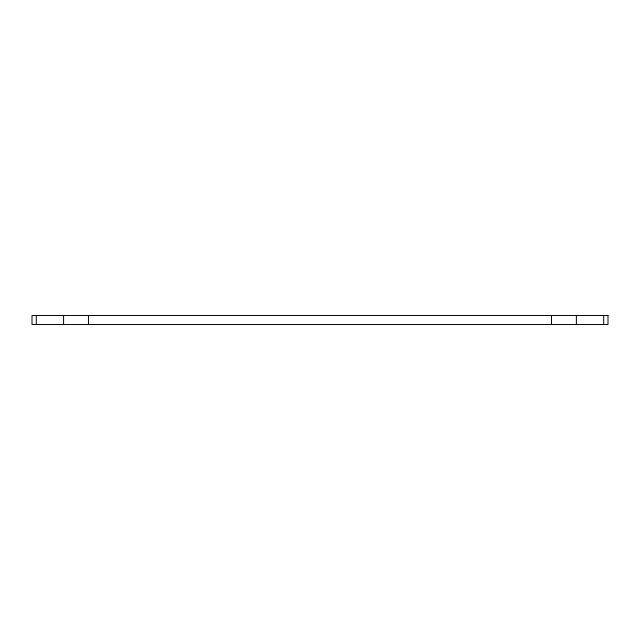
<?xml version="1.0" encoding="UTF-8"?>
<svg xmlns="http://www.w3.org/2000/svg" width="640" height="640" viewBox="0 0 640 640"><rect width="100%" height="100%" fill="white"/><g stroke="black" fill="none" stroke-linecap="round" stroke-linejoin="round"><path stroke-width="0.96" d="M603.664 315.496L603.664 324.504M576.376 315.496L576.376 324.504M551.504 315.496L551.504 324.504M88.456 315.496L88.456 324.504M63.584 315.496L63.584 324.504M36.296 315.496L36.296 324.504M608 315.496L32 315.496L32 324.504L608 324.504L608 315.496"/></g></svg>
